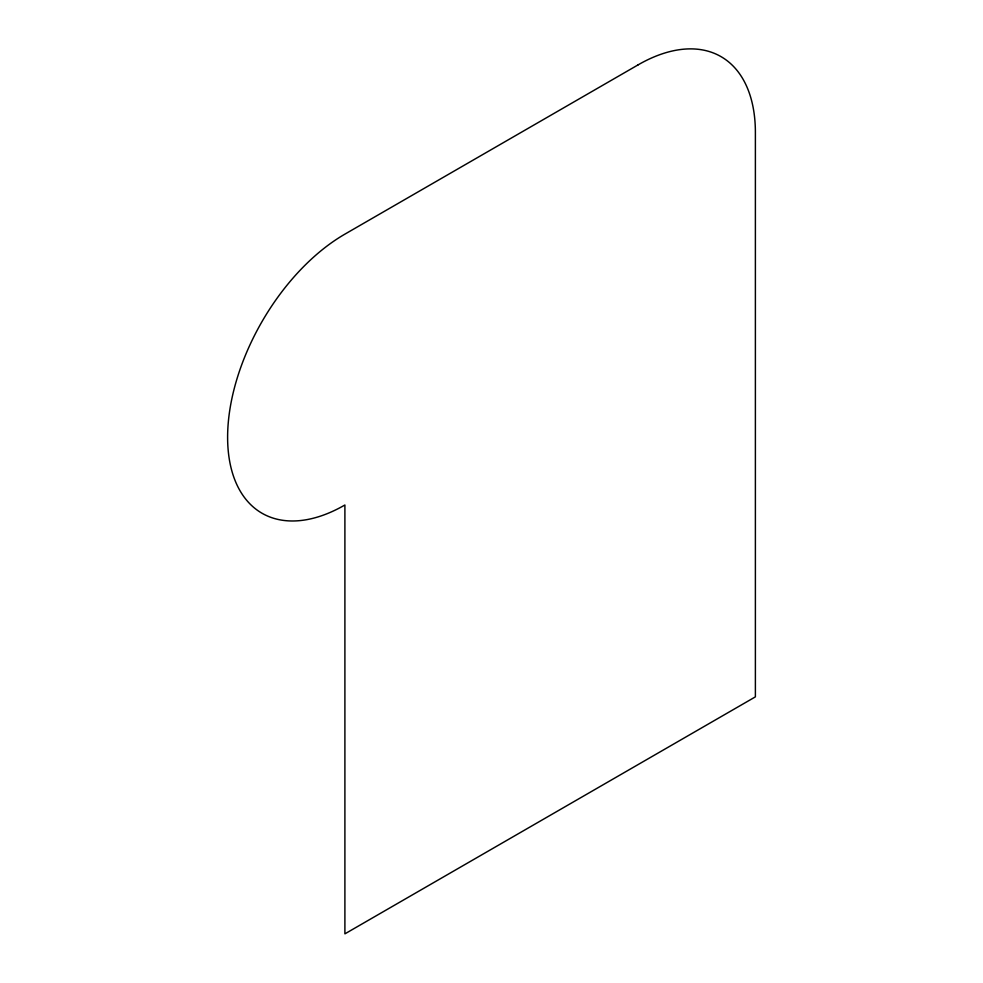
<?xml version="1.0" encoding="UTF-8"?>
<svg xmlns="http://www.w3.org/2000/svg" width="983" height="983" viewBox="0 0 983 983"><rect width="100%" height="100%" fill="white"/><g stroke="black" fill="none" stroke-linecap="round" stroke-linejoin="round"><path stroke-width="1.47" d="M638.102 64.866L344.898 234.138A165.857 95.756 -60 0 0 227.614 437.288A165.857 95.756 -60 0 0 344.898 504.992L344.898 933.85L755.386 696.861L755.386 132.582A165.857 95.756 -60 0 0 638.102 64.866"/></g></svg>
